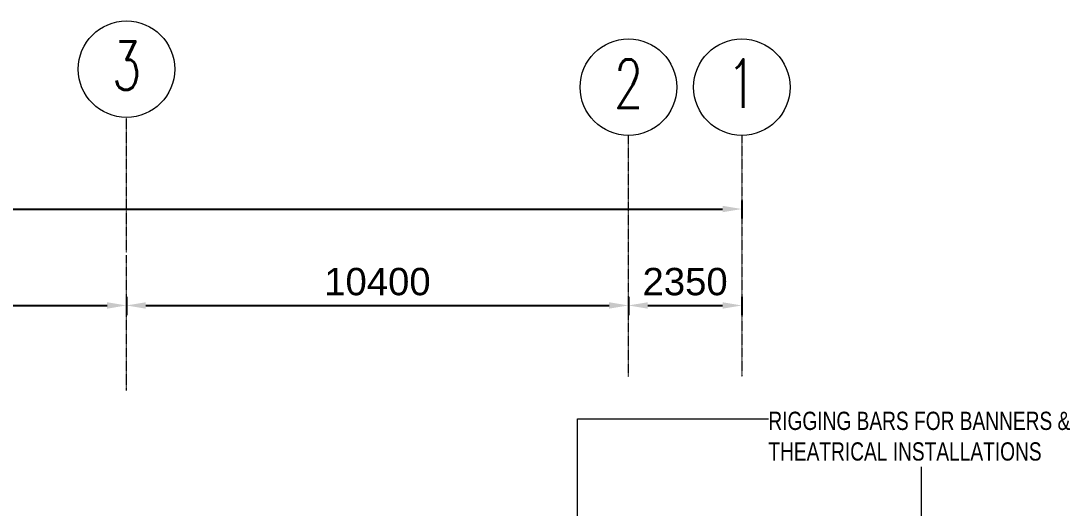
# Model space of a CAD drawing. Header units: millimetres. Extents: x 4021 to 183614, y -11746 to 71065.
# Drawn here: x 73404 to 95139, y 52953 to 63055 of the extents above; entities that cross this region are included whole.
import ezdxf

# ---------------------------------------------------------------- set-up
doc = ezdxf.new("R2010")
doc.units = ezdxf.units.MM
doc.linetypes.add('Grid Line__1_200_', pattern=[10.5, 6, -1.5, 1.5, -1.5])
for name, color, linetype, lineweight in [('A-ANNO-DIMS', 211, 'Continuous', 5), ('A-ANNO-NOTE', 131, 'Continuous', 25), ('G-ANNO-TEXT', 231, 'Continuous', 5), ('S-GRID', 1, 'Continuous', 5), ('S-GRID-IDEN', 1, 'Continuous', 25)]:
    doc.layers.add(name, color=color, linetype=linetype, lineweight=lineweight)
doc.styles.add('RomanS', font='romans__.ttf', dxfattribs={"width": 0.7, "height": 1003.164557})
doc.styles.add('Swis721 BT', font='swiss.ttf', dxfattribs={"height": 567.642527})
doc.styles.add('Swis721 BT_5', font='swiss.ttf', dxfattribs={"width": 0.75, "height": 378.428351})
doc.dimstyles.new('DLN_3mm', dxfattribs={"dimscale": 304.8, "dimtxt": 600, "dimasz": 1.312336, "dimexe": 0.656168, "dimexo": 0.0625, "dimgap": 0.656168, "dimtad": 1, "dimdec": 0, "dimzin": 0, "dimdsep": 46, "dimtxsty": 'Swis721 BT', "dimsah": 1, "dimcen": 0.09, "dimadec": 0, "dimazin": 0, "dimtfac": 1, "dimtdec": 4, "dimtix": 1, "dimtmove": 0, "dimatfit": 3, "dimfxl": 0.656168, "dimfxlon": 1, "dimtvp": 1, "dimtolj": 1, "dimtzin": 0, "dimarcsym": 2})

# ---------------------------------------------------------------- blocks, each defined once
blk = doc.blocks.new('Grid - Bubble - 10mm-1724413-Copy of COLOUR_R_F')
at = {"layer": 'A-ANNO-NOTE', "lineweight": 5}
blk.add_circle((0, 0), 5, dxfattribs=at)
blk = doc.blocks.new('DIMBLOCK3-Copy of COLOUR_R_F')
at = {"layer": 'A-ANNO-DIMS', "color": 0, "lineweight": -2, "transparency": 16777216}
for p, q in [((63589, 57335), (63589, 56955)), ((75589, 57335), (75589, 56955)), ((63989, 57155), (75189, 57155))]:
    blk.add_line(p, q, dxfattribs=at)
at = {"layer": 'A-ANNO-DIMS', "color": 0, "transparency": 16777216}
for points in [[(63989, 57221), (63989, 57088), (63589, 57155)], [(75189, 57221), (75189, 57088), (75589, 57155)]]:
    blk.add_solid(points, dxfattribs=at)
at = {"layer": 'Defpoints', "color": 0, "transparency": 16777216}
for p in [(63589, 57355), (75589, 57355), (75589, 57155)]:
    blk.add_point(p, dxfattribs=at)
at = {"layer": 'A-ANNO-DIMS', "color": 0, "transparency": 16777216, "insert": (69589, 57646), "char_height": 567.6, "width": 2628.57, "attachment_point": 5, "style": 'Swis721 BT'}
blk.add_mtext('\\A1;12000', dxfattribs=at)
blk = doc.blocks.new('DIMBLOCK4-Copy of COLOUR_R_F')
at = {"layer": 'A-ANNO-DIMS', "color": 0, "lineweight": -2, "transparency": 16777216}
for p, q in [((75589, 57335), (75589, 56955)), ((85989, 57335), (85989, 56955)), ((75989, 57155), (85589, 57155))]:
    blk.add_line(p, q, dxfattribs=at)
at = {"layer": 'A-ANNO-DIMS', "color": 0, "transparency": 16777216}
for points in [[(75989, 57221), (75989, 57088), (75589, 57155)], [(85589, 57221), (85589, 57088), (85989, 57155)]]:
    blk.add_solid(points, dxfattribs=at)
at = {"layer": 'Defpoints', "color": 0, "transparency": 16777216}
for p in [(75589, 57355), (85989, 57355), (85989, 57155)]:
    blk.add_point(p, dxfattribs=at)
at = {"layer": 'A-ANNO-DIMS', "color": 0, "transparency": 16777216, "insert": (80789, 57646), "char_height": 567.6, "width": 2628.57, "attachment_point": 5, "style": 'Swis721 BT'}
blk.add_mtext('\\A1;10400', dxfattribs=at)
blk = doc.blocks.new('DIMBLOCK5-Copy of COLOUR_R_F')
at = {"layer": 'A-ANNO-DIMS', "color": 0, "lineweight": -2, "transparency": 16777216}
for p, q in [((85989, 57335), (85989, 56955)), ((88339, 57335), (88339, 56955)), ((86389, 57155), (87939, 57155))]:
    blk.add_line(p, q, dxfattribs=at)
at = {"layer": 'A-ANNO-DIMS', "color": 0, "transparency": 16777216}
for points in [[(86389, 57221), (86389, 57088), (85989, 57155)], [(87939, 57221), (87939, 57088), (88339, 57155)]]:
    blk.add_solid(points, dxfattribs=at)
at = {"layer": 'Defpoints', "color": 0, "transparency": 16777216}
for p in [(85989, 57355), (88339, 57355), (88339, 57155)]:
    blk.add_point(p, dxfattribs=at)
at = {"layer": 'A-ANNO-DIMS', "color": 0, "transparency": 16777216, "insert": (87164, 57646), "char_height": 567.6, "width": 2102.86, "attachment_point": 5, "style": 'Swis721 BT'}
blk.add_mtext('\\A1;2350', dxfattribs=at)
blk = doc.blocks.new('DIMBLOCK6-Copy of COLOUR_R_F')
at = {"layer": 'A-ANNO-DIMS', "color": 0, "lineweight": -2, "transparency": 16777216}
for p, q in [((40339, 59335), (40339, 58955)), ((40739, 59155), (87939, 59155)), ((88339, 59335), (88339, 58955))]:
    blk.add_line(p, q, dxfattribs=at)
at = {"layer": 'A-ANNO-DIMS', "color": 0, "transparency": 16777216}
for points in [[(40739, 59221), (40739, 59088), (40339, 59155)], [(87939, 59221), (87939, 59088), (88339, 59155)]]:
    blk.add_solid(points, dxfattribs=at)
at = {"layer": 'Defpoints', "color": 0, "transparency": 16777216}
for p in [(40339, 59355), (88339, 59355), (88339, 59155)]:
    blk.add_point(p, dxfattribs=at)
at = {"layer": 'A-ANNO-DIMS', "color": 0, "transparency": 16777216, "insert": (64339, 59646), "char_height": 567.6, "width": 2628.57, "attachment_point": 5, "style": 'Swis721 BT'}
blk.add_mtext('\\A1;48000', dxfattribs=at)

msp = doc.modelspace()

# ---------------------------------------------------------------- linework, layer by layer
at = {"layer": 'G-ANNO-TEXT', "color": 130}
for p, q in [((84936.1, 54800.4), (88888.8, 54800.4)), ((84936.1, 52264), (84936.1, 54800.4)), ((92060, 50439.3), (92060, 53810.6))]:
    msp.add_line(p, q, dxfattribs=at)
at = {"layer": 'S-GRID', "linetype": 'Grid Line__1_200_'}
for p, q in [((75589.3, 58249.9), (75589.3, 61055.2)), ((85989.3, 55681.4), (85989.3, 60681.4)), ((88339.3, 60681.4), (88339.3, 55681.4)), ((75589.3, 55393.8), (75589.3, 58199.1))]:
    msp.add_line(p, q, dxfattribs=at)

# ---------------------------------------------------------------- block references
at = {"layer": 'S-GRID-IDEN', "lineweight": 5, "xscale": 199.9999999999999, "yscale": 199.9999999999999, "zscale": 199.9999999999999}
for p in [(75589.3, 62055.2), (85989.3, 61681.4)]:
    msp.add_blockref('Grid - Bubble - 10mm-1724413-Copy of COLOUR_R_F', p, dxfattribs=at)
at = {"layer": 'S-GRID-IDEN', "lineweight": 5, "xscale": 199.9999999999999, "yscale": 199.9999999999999, "zscale": 199.9999999999999, "rotation": 180}
msp.add_blockref('Grid - Bubble - 10mm-1724413-Copy of COLOUR_R_F', (88339.3, 61681.4), dxfattribs=at)

# ---------------------------------------------------------------- texts
at = {"layer": 'G-ANNO-TEXT', "color": 7, "insert": (88888.8, 54950.9), "char_height": 378.428, "width": 7214.4, "attachment_point": 1, "line_spacing_factor": 1.00667, "style": 'Swis721 BT_5'}
msp.add_mtext('RIGGING BARS FOR BANNERS &\\PTHEATRICAL INSTALLATIONS', dxfattribs=at)
at = {"layer": 'S-GRID-IDEN', "lineweight": 5, "char_height": 1003.165, "width": 792, "attachment_point": 2, "line_spacing_factor": 0.964689, "style": 'RomanS'}
for s, insert in [('\\fRomanS|b0|i0|c134|p2|;\\W.7;3', (75592, 62630.1)), ('\\fRomanS|b0|i0|c134|p2|;\\W.7;2', (85992, 62256.3)), ('\\fRomanS|b0|i0|c134|p2|;\\W.7;1', (88336.6, 62258))]:
    msp.add_mtext(s, dxfattribs=dict(at, insert=insert))

# ---------------------------------------------------------------- dimensions: what is measured, and where the dimension line sits
at = {"layer": 'A-ANNO-DIMS'}
for base, p1, p2, override, picture, middle in [((88339.3, 59154.5), (40339.3, 59354.5), (88339.3, 59354.5), {"dimpost": '<>', "dimfxl": 48000.000004}, 'DIMBLOCK6-Copy of COLOUR_R_F', (64339.3, 59646.3)), ((75589.3, 57154.5), (63589.3, 57354.5), (75589.3, 57354.5), {"dimpost": '<>', "dimfxl": 12000}, 'DIMBLOCK3-Copy of COLOUR_R_F', (69589.3, 57646.3)), ((85989.3, 57154.5), (75589.3, 57354.5), (85989.3, 57354.5), {"dimpost": '<>', "dimfxl": 10400}, 'DIMBLOCK4-Copy of COLOUR_R_F', (80789.3, 57646.3)), ((88339.3, 57154.5), (85989.3, 57354.5), (88339.3, 57354.5), {"dimpost": '<>', "dimfxl": 2350.000001}, 'DIMBLOCK5-Copy of COLOUR_R_F', (87164.3, 57646.3))]:
    dim = msp.add_linear_dim(base=base, p1=p1, p2=p2, dimstyle='DLN_3mm', override=override, dxfattribs=at)
    dim.commit()
    dim.dimension.update_dxf_attribs({"geometry": picture, "text_midpoint": middle})

doc.saveas('drawing.dxf')
